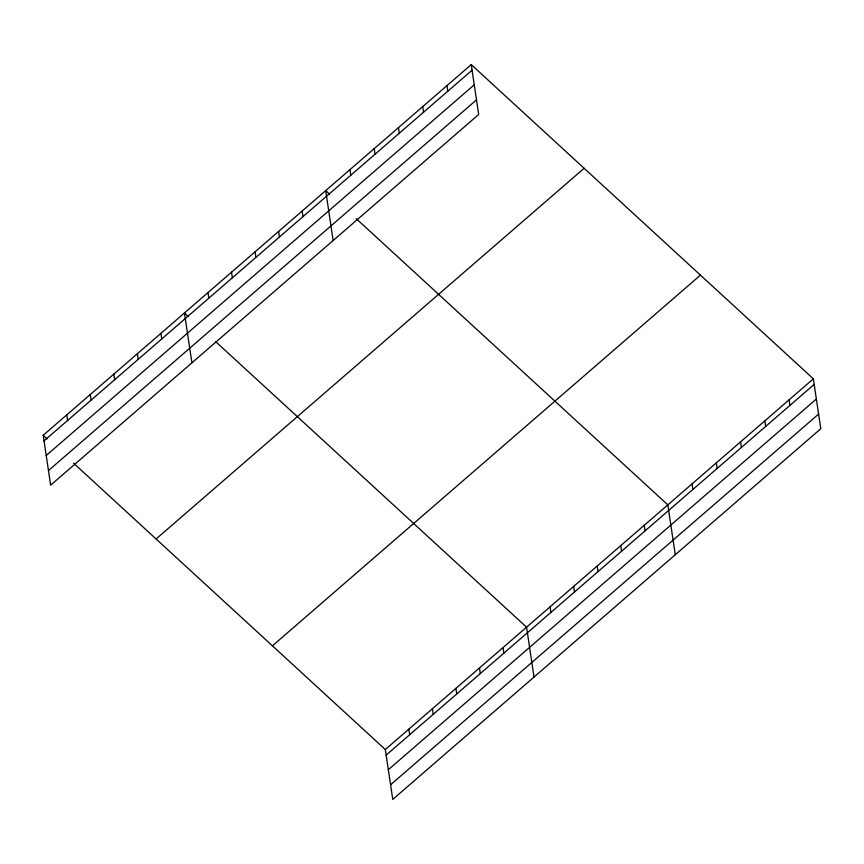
<?xml version="1.0" encoding="UTF-8"?>
<svg xmlns="http://www.w3.org/2000/svg" width="864" height="864" viewBox="0 0 864 864"><rect width="100%" height="100%" fill="white"/><g stroke="black" fill="none" stroke-linecap="round" stroke-linejoin="round"><path stroke-width="1.3" d="M471.236 64.606L478.688 114.48L50.652 485.168L43.2 435.294L471.236 64.606L813.348 378.832L820.8 428.706L392.764 799.394L385.312 749.52L73.634 463.244M44.032 440.888L472.068 70.2M46.224 455.501L474.25 84.812M48.47 470.556L476.507 99.868M156.092 538.985L584.129 168.296M272.419 645.829L700.445 275.13M385.312 749.52L813.348 378.832M386.143 755.104L814.18 384.415M388.325 769.716L816.361 399.028M390.582 784.782L818.618 414.083M329.627 194.249L325.706 190.642L333.158 240.516M356.141 218.592L667.818 504.857L675.27 554.742M188.374 316.58L184.453 312.973L191.905 362.848M215.87 341.82L526.565 627.188L534.017 677.063M43.2 435.294L47.131 438.901M789.091 399.838L789.923 405.421M764.834 420.833L765.666 426.427M740.578 441.839L741.42 447.433M716.321 462.845L717.163 468.439M692.064 483.851L692.906 489.445M644.274 525.247L645.106 530.842M620.73 545.638L621.562 551.221M597.186 566.028L598.028 571.612M573.642 586.418L574.484 592.002M550.109 606.798L550.94 612.392M446.98 85.612L447.811 91.206M422.723 106.618L423.554 112.212M503.021 647.579L503.852 653.162M479.477 667.969L480.308 673.553M398.466 127.624L399.308 133.218M455.933 688.349L456.775 693.943M374.209 148.63L375.052 154.224M432.4 708.739L433.231 714.334M349.963 169.636L350.795 175.219M408.856 729.13L409.687 734.713M302.162 211.032L302.994 216.616M278.618 231.422L279.45 237.006M255.074 251.802L255.917 257.396M231.53 272.192L232.373 277.787M207.997 292.583L208.829 298.166M160.909 333.353L161.741 338.947M137.365 353.743L138.208 359.338M113.821 374.134L114.664 379.717M90.288 394.524L91.12 400.108M66.744 414.914L67.576 420.498"/></g></svg>
